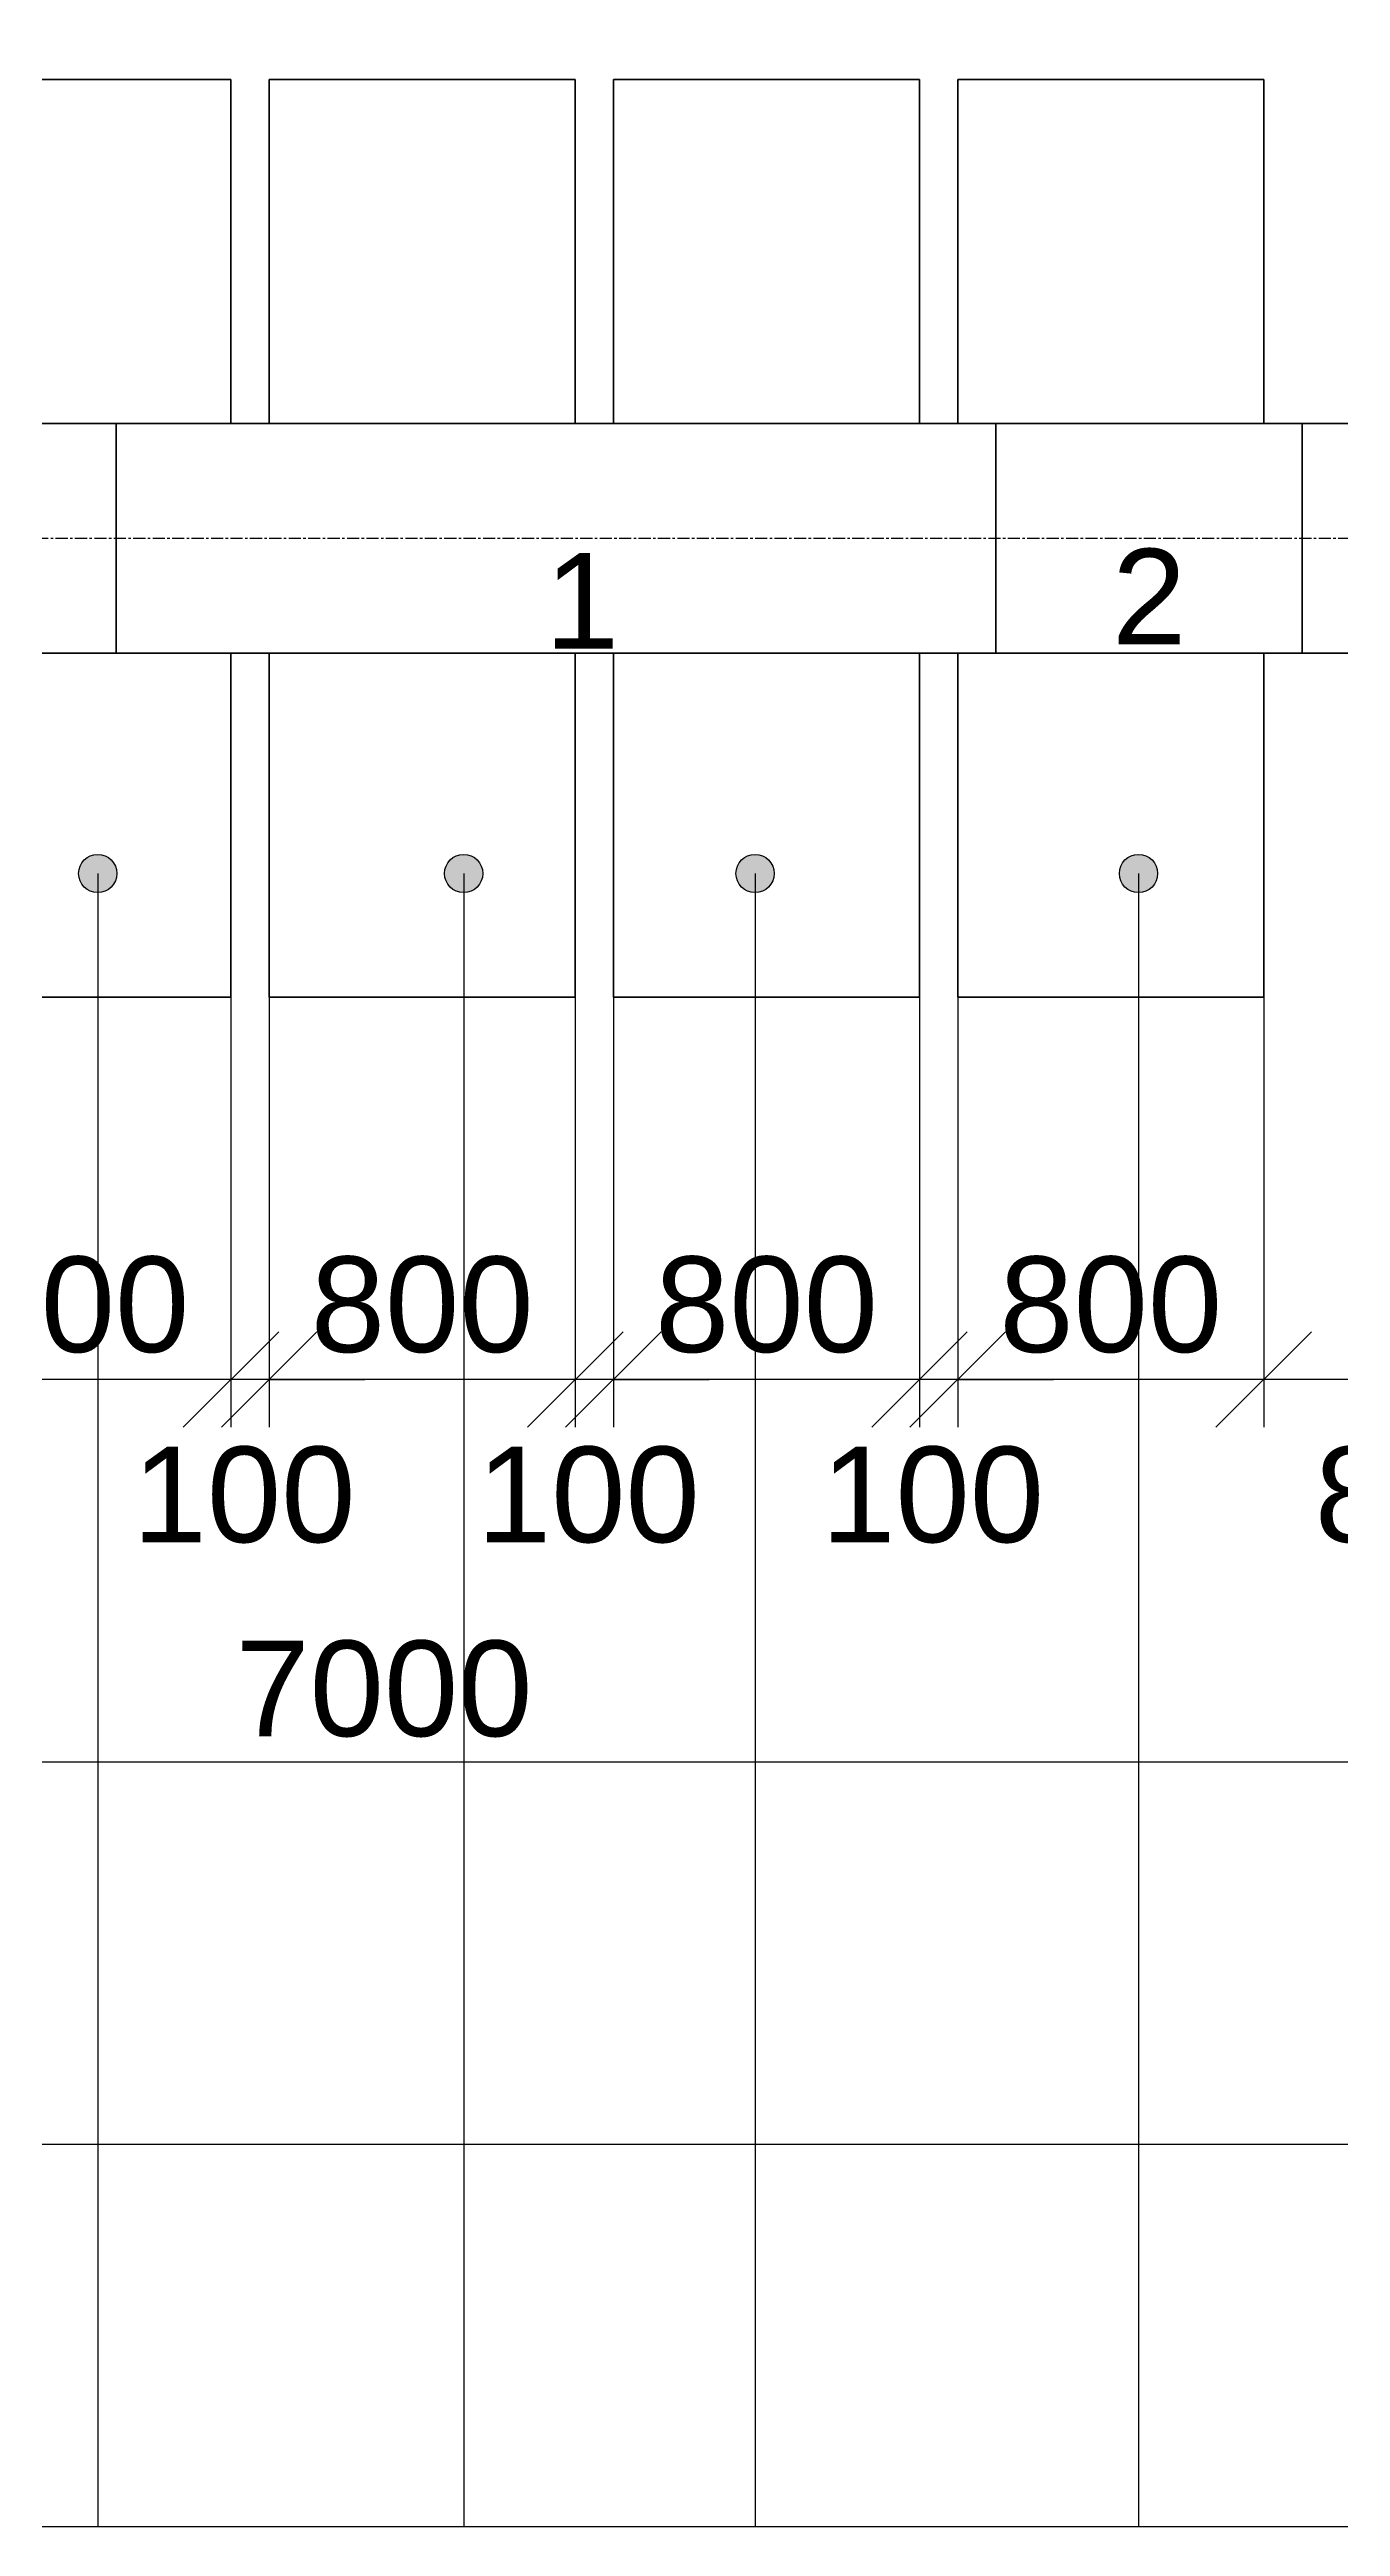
# Model space of a CAD drawing. Header units: millimetres. Extents: x -229914 to 856942, y -268655 to 87212.
# Drawn here: x 339975 to 343350, y -150110 to -143632 of the extents above; entities that cross this region are included whole.
import ezdxf

# ---------------------------------------------------------------- set-up
doc = ezdxf.new("R2010")
doc.units = ezdxf.units.MM
doc.linetypes.add('DASHDOT_axis', pattern=[24, 20, -1.5, 1, -1.5])
doc.linetypes.add('осевая', pattern=[50.8, 31.75, -6.35, 6.35, -6.35])
doc.layers.add('каменные и деревянные эл', color=7, linetype='Continuous', lineweight=60)
doc.layers.add('Ось', color=7, linetype='DASHDOT_axis', lineweight=25)
doc.styles.get("Standard").update_dxf_attribs({"font": 'arial.ttf'})
doc.styles.add('Аннотативный', font='arial.ttf')
doc.dimstyles.new('Копия Аннотативный', dxfattribs={"dimscale": 0, "dimtxt": 2.5, "dimasz": 2.5, "dimexe": 1.25, "dimexo": 0.625, "dimtad": 1, "dimtxsty": 'Аннотативный', "dimblk": 'OBLIQUE', "dimcen": 2.5, "dimadec": 0, "dimazin": 0, "dimtfac": 1, "dimtmove": 0, "dimatfit": 3, "dimldrblk": 'OBLIQUE', "dimfxl": 1, "dimarcsym": 0})

# ---------------------------------------------------------------- blocks, each defined once
blk = doc.blocks.new('_Oblique')
at = {"color": 0, "linetype": 'ByBlock', "lineweight": -2}
blk.add_line((-0.5, -0.5), (0.5, 0.5), dxfattribs=at)
blk = doc.blocks.new('*D187')
at = {"color": 0, "lineweight": -2, "transparency": 16777216}
for p, q in [((339649.5, -145984.8), (339649.5, -147235.3)), ((340449.5, -146172.8), (340449.5, -147235.3)), ((340449.5, -147110.3), (339649.5, -147110.3))]:
    blk.add_line(p, q, dxfattribs=at)
at = {"layer": 'Defpoints', "color": 0, "transparency": 16777216}
for p in [(339649.5, -145922.3), (340449.5, -146110.3), (339649.5, -147110.3)]:
    blk.add_point(p, dxfattribs=at)
at = {"color": 0, "lineweight": -2, "transparency": 16777216, "xscale": 250, "yscale": 250, "zscale": 250, "rotation": 180}
blk.add_blockref('_Oblique', (339649.5, -147110.3), dxfattribs=at)
at = {"color": 0, "lineweight": -2, "transparency": 16777216, "xscale": 250, "yscale": 250, "zscale": 250}
blk.add_blockref('_Oblique', (340449.5, -147110.3), dxfattribs=at)
at = {"color": 0, "transparency": 16777216, "insert": (340049.5, -146915.5), "char_height": 250, "attachment_point": 5, "style": 'Аннотативный'}
blk.add_mtext('800', dxfattribs=at)
blk = doc.blocks.new('*D189')
at = {"color": 0, "lineweight": -2, "transparency": 16777216}
for p, q in [((340549.5, -145984.8), (340549.5, -147235.3)), ((341349.5, -146172.8), (341349.5, -147235.3)), ((341349.5, -147110.3), (340549.5, -147110.3))]:
    blk.add_line(p, q, dxfattribs=at)
at = {"layer": 'Defpoints', "color": 0, "transparency": 16777216}
for p in [(340549.5, -145922.3), (341349.5, -146110.3), (340549.5, -147110.3)]:
    blk.add_point(p, dxfattribs=at)
at = {"color": 0, "lineweight": -2, "transparency": 16777216, "xscale": 250, "yscale": 250, "zscale": 250, "rotation": 180}
blk.add_blockref('_Oblique', (340549.5, -147110.3), dxfattribs=at)
at = {"color": 0, "lineweight": -2, "transparency": 16777216, "xscale": 250, "yscale": 250, "zscale": 250}
blk.add_blockref('_Oblique', (341349.5, -147110.3), dxfattribs=at)
at = {"color": 0, "transparency": 16777216, "insert": (340949.5, -146915.5), "char_height": 250, "attachment_point": 5, "style": 'Аннотативный'}
blk.add_mtext('800', dxfattribs=at)
blk = doc.blocks.new('*D190')
at = {"color": 0, "lineweight": -2, "transparency": 16777216}
for p, q in [((340449.5, -145982.7), (340449.5, -147235.3)), ((340549.5, -145984.8), (340549.5, -147235.3)), ((340449.5, -147110.3), (340199.5, -147110.3)), ((340549.5, -147110.3), (340449.5, -147110.3)), ((340549.5, -147110.3), (340799.5, -147110.3))]:
    blk.add_line(p, q, dxfattribs=at)
at = {"layer": 'Defpoints', "color": 0, "transparency": 16777216}
for p in [(340449.5, -145920.2), (340549.5, -145922.3), (340449.5, -147110.3)]:
    blk.add_point(p, dxfattribs=at)
at = {"color": 0, "lineweight": -2, "transparency": 16777216, "xscale": 250, "yscale": 250, "zscale": 250}
blk.add_blockref('_Oblique', (340449.5, -147110.3), dxfattribs=at)
at = {"color": 0, "lineweight": -2, "transparency": 16777216, "xscale": 250, "yscale": 250, "zscale": 250, "rotation": 180}
blk.add_blockref('_Oblique', (340549.5, -147110.3), dxfattribs=at)
at = {"color": 0, "transparency": 16777216, "insert": (340483.9, -147412.8), "char_height": 250, "attachment_point": 5, "style": 'Аннотативный'}
blk.add_mtext('100', dxfattribs=at)
blk = doc.blocks.new('*D191')
at = {"color": 0, "lineweight": -2, "transparency": 16777216}
for p, q in [((341449.5, -145984.8), (341449.5, -147235.3)), ((342249.5, -146172.8), (342249.5, -147235.3)), ((342249.5, -147110.3), (341449.5, -147110.3))]:
    blk.add_line(p, q, dxfattribs=at)
at = {"layer": 'Defpoints', "color": 0, "transparency": 16777216}
for p in [(341449.5, -145922.3), (342249.5, -146110.3), (341449.5, -147110.3)]:
    blk.add_point(p, dxfattribs=at)
at = {"color": 0, "lineweight": -2, "transparency": 16777216, "xscale": 250, "yscale": 250, "zscale": 250, "rotation": 180}
blk.add_blockref('_Oblique', (341449.5, -147110.3), dxfattribs=at)
at = {"color": 0, "lineweight": -2, "transparency": 16777216, "xscale": 250, "yscale": 250, "zscale": 250}
blk.add_blockref('_Oblique', (342249.5, -147110.3), dxfattribs=at)
at = {"color": 0, "transparency": 16777216, "insert": (341849.5, -146915.5), "char_height": 250, "attachment_point": 5, "style": 'Аннотативный'}
blk.add_mtext('800', dxfattribs=at)
blk = doc.blocks.new('*D202')
at = {"color": 0, "lineweight": -2, "transparency": 16777216}
for p, q in [((341349.5, -145982.7), (341349.5, -147235.3)), ((341449.5, -145984.8), (341449.5, -147235.3)), ((341349.5, -147110.3), (341099.5, -147110.3)), ((341449.5, -147110.3), (341349.5, -147110.3)), ((341449.5, -147110.3), (341699.5, -147110.3))]:
    blk.add_line(p, q, dxfattribs=at)
at = {"layer": 'Defpoints', "color": 0, "transparency": 16777216}
for p in [(341349.5, -145920.2), (341449.5, -145922.3), (341349.5, -147110.3)]:
    blk.add_point(p, dxfattribs=at)
at = {"color": 0, "lineweight": -2, "transparency": 16777216, "xscale": 250, "yscale": 250, "zscale": 250}
blk.add_blockref('_Oblique', (341349.5, -147110.3), dxfattribs=at)
at = {"color": 0, "lineweight": -2, "transparency": 16777216, "xscale": 250, "yscale": 250, "zscale": 250, "rotation": 180}
blk.add_blockref('_Oblique', (341449.5, -147110.3), dxfattribs=at)
at = {"color": 0, "transparency": 16777216, "insert": (341383.9, -147412.8), "char_height": 250, "attachment_point": 5, "style": 'Аннотативный'}
blk.add_mtext('100', dxfattribs=at)
blk = doc.blocks.new('*D203')
at = {"color": 0, "lineweight": -2, "transparency": 16777216}
for p, q in [((342349.5, -145984.8), (342349.5, -147235.3)), ((343149.5, -146172.8), (343149.5, -147235.3)), ((343149.5, -147110.3), (342349.5, -147110.3))]:
    blk.add_line(p, q, dxfattribs=at)
at = {"layer": 'Defpoints', "color": 0, "transparency": 16777216}
for p in [(342349.5, -145922.3), (343149.5, -146110.3), (342349.5, -147110.3)]:
    blk.add_point(p, dxfattribs=at)
at = {"color": 0, "lineweight": -2, "transparency": 16777216, "xscale": 250, "yscale": 250, "zscale": 250, "rotation": 180}
blk.add_blockref('_Oblique', (342349.5, -147110.3), dxfattribs=at)
at = {"color": 0, "lineweight": -2, "transparency": 16777216, "xscale": 250, "yscale": 250, "zscale": 250}
blk.add_blockref('_Oblique', (343149.5, -147110.3), dxfattribs=at)
at = {"color": 0, "transparency": 16777216, "insert": (342749.5, -146915.5), "char_height": 250, "attachment_point": 5, "style": 'Аннотативный'}
blk.add_mtext('800', dxfattribs=at)
blk = doc.blocks.new('*D204')
at = {"color": 0, "lineweight": -2, "transparency": 16777216}
for p, q in [((342249.5, -145982.7), (342249.5, -147235.3)), ((342349.5, -145984.8), (342349.5, -147235.3)), ((342249.5, -147110.3), (341999.5, -147110.3)), ((342349.5, -147110.3), (342249.5, -147110.3)), ((342349.5, -147110.3), (342599.5, -147110.3))]:
    blk.add_line(p, q, dxfattribs=at)
at = {"layer": 'Defpoints', "color": 0, "transparency": 16777216}
for p in [(342249.5, -145920.2), (342349.5, -145922.3), (342249.5, -147110.3)]:
    blk.add_point(p, dxfattribs=at)
at = {"color": 0, "lineweight": -2, "transparency": 16777216, "xscale": 250, "yscale": 250, "zscale": 250}
blk.add_blockref('_Oblique', (342249.5, -147110.3), dxfattribs=at)
at = {"color": 0, "lineweight": -2, "transparency": 16777216, "xscale": 250, "yscale": 250, "zscale": 250, "rotation": 180}
blk.add_blockref('_Oblique', (342349.5, -147110.3), dxfattribs=at)
at = {"color": 0, "transparency": 16777216, "insert": (342283.9, -147412.8), "char_height": 250, "attachment_point": 5, "style": 'Аннотативный'}
blk.add_mtext('100', dxfattribs=at)
blk = doc.blocks.new('*D205')
at = {"color": 0, "lineweight": -2, "transparency": 16777216}
for p, q in [((343149.5, -145982.7), (343149.5, -147235.3)), ((343949.5, -145984.8), (343949.5, -147235.3)), ((343949.5, -147110.3), (343149.5, -147110.3))]:
    blk.add_line(p, q, dxfattribs=at)
at = {"layer": 'Defpoints', "color": 0, "transparency": 16777216}
for p in [(343149.5, -145920.2), (343949.5, -145922.3), (343149.5, -147110.3)]:
    blk.add_point(p, dxfattribs=at)
at = {"color": 0, "lineweight": -2, "transparency": 16777216, "xscale": 250, "yscale": 250, "zscale": 250, "rotation": 180}
blk.add_blockref('_Oblique', (343149.5, -147110.3), dxfattribs=at)
at = {"color": 0, "lineweight": -2, "transparency": 16777216, "xscale": 250, "yscale": 250, "zscale": 250}
blk.add_blockref('_Oblique', (343949.5, -147110.3), dxfattribs=at)
at = {"color": 0, "transparency": 16777216, "insert": (343574, -147412.8), "char_height": 250, "attachment_point": 5, "style": 'Аннотативный'}
blk.add_mtext('800', dxfattribs=at)
blk = doc.blocks.new('*D225')
at = {"color": 0, "lineweight": -2, "transparency": 16777216}
for p, q in [((339649.5, -145984.8), (339649.5, -147235.3)), ((340449.5, -146172.8), (340449.5, -147235.3)), ((340449.5, -147110.3), (339649.5, -147110.3))]:
    blk.add_line(p, q, dxfattribs=at)
at = {"layer": 'Defpoints', "color": 0, "transparency": 16777216}
for p in [(339649.5, -145922.3), (340449.5, -146110.3), (339649.5, -147110.3)]:
    blk.add_point(p, dxfattribs=at)
at = {"color": 0, "lineweight": -2, "transparency": 16777216, "xscale": 250, "yscale": 250, "zscale": 250, "rotation": 180}
blk.add_blockref('_Oblique', (339649.5, -147110.3), dxfattribs=at)
at = {"color": 0, "lineweight": -2, "transparency": 16777216, "xscale": 250, "yscale": 250, "zscale": 250}
blk.add_blockref('_Oblique', (340449.5, -147110.3), dxfattribs=at)
at = {"color": 0, "transparency": 16777216, "insert": (340049.5, -146915.5), "char_height": 250, "attachment_point": 5, "style": 'Аннотативный'}
blk.add_mtext('800', dxfattribs=at)
blk = doc.blocks.new('*D227')
at = {"color": 0, "lineweight": -2, "transparency": 16777216}
for p, q in [((340549.5, -145984.8), (340549.5, -147235.3)), ((341349.5, -146172.8), (341349.5, -147235.3)), ((341349.5, -147110.3), (340549.5, -147110.3))]:
    blk.add_line(p, q, dxfattribs=at)
at = {"layer": 'Defpoints', "color": 0, "transparency": 16777216}
for p in [(340549.5, -145922.3), (341349.5, -146110.3), (340549.5, -147110.3)]:
    blk.add_point(p, dxfattribs=at)
at = {"color": 0, "lineweight": -2, "transparency": 16777216, "xscale": 250, "yscale": 250, "zscale": 250, "rotation": 180}
blk.add_blockref('_Oblique', (340549.5, -147110.3), dxfattribs=at)
at = {"color": 0, "lineweight": -2, "transparency": 16777216, "xscale": 250, "yscale": 250, "zscale": 250}
blk.add_blockref('_Oblique', (341349.5, -147110.3), dxfattribs=at)
at = {"color": 0, "transparency": 16777216, "insert": (340949.5, -146915.5), "char_height": 250, "attachment_point": 5, "style": 'Аннотативный'}
blk.add_mtext('800', dxfattribs=at)
blk = doc.blocks.new('*D228')
at = {"color": 0, "lineweight": -2, "transparency": 16777216}
for p, q in [((340449.5, -145982.7), (340449.5, -147235.3)), ((340549.5, -145984.8), (340549.5, -147235.3)), ((340449.5, -147110.3), (340199.5, -147110.3)), ((340549.5, -147110.3), (340449.5, -147110.3)), ((340549.5, -147110.3), (340799.5, -147110.3))]:
    blk.add_line(p, q, dxfattribs=at)
at = {"layer": 'Defpoints', "color": 0, "transparency": 16777216}
for p in [(340449.5, -145920.2), (340549.5, -145922.3), (340449.5, -147110.3)]:
    blk.add_point(p, dxfattribs=at)
at = {"color": 0, "lineweight": -2, "transparency": 16777216, "xscale": 250, "yscale": 250, "zscale": 250}
blk.add_blockref('_Oblique', (340449.5, -147110.3), dxfattribs=at)
at = {"color": 0, "lineweight": -2, "transparency": 16777216, "xscale": 250, "yscale": 250, "zscale": 250, "rotation": 180}
blk.add_blockref('_Oblique', (340549.5, -147110.3), dxfattribs=at)
at = {"color": 0, "transparency": 16777216, "insert": (340483.9, -147412.8), "char_height": 250, "attachment_point": 5, "style": 'Аннотативный'}
blk.add_mtext('100', dxfattribs=at)
blk = doc.blocks.new('*D229')
at = {"color": 0, "lineweight": -2, "transparency": 16777216}
for p, q in [((341449.5, -145984.8), (341449.5, -147235.3)), ((342249.5, -146172.8), (342249.5, -147235.3)), ((342249.5, -147110.3), (341449.5, -147110.3))]:
    blk.add_line(p, q, dxfattribs=at)
at = {"layer": 'Defpoints', "color": 0, "transparency": 16777216}
for p in [(341449.5, -145922.3), (342249.5, -146110.3), (341449.5, -147110.3)]:
    blk.add_point(p, dxfattribs=at)
at = {"color": 0, "lineweight": -2, "transparency": 16777216, "xscale": 250, "yscale": 250, "zscale": 250, "rotation": 180}
blk.add_blockref('_Oblique', (341449.5, -147110.3), dxfattribs=at)
at = {"color": 0, "lineweight": -2, "transparency": 16777216, "xscale": 250, "yscale": 250, "zscale": 250}
blk.add_blockref('_Oblique', (342249.5, -147110.3), dxfattribs=at)
at = {"color": 0, "transparency": 16777216, "insert": (341849.5, -146915.5), "char_height": 250, "attachment_point": 5, "style": 'Аннотативный'}
blk.add_mtext('800', dxfattribs=at)
blk = doc.blocks.new('*D230')
at = {"color": 0, "lineweight": -2, "transparency": 16777216}
for p, q in [((341349.5, -145982.7), (341349.5, -147235.3)), ((341449.5, -145984.8), (341449.5, -147235.3)), ((341349.5, -147110.3), (341099.5, -147110.3)), ((341449.5, -147110.3), (341349.5, -147110.3)), ((341449.5, -147110.3), (341699.5, -147110.3))]:
    blk.add_line(p, q, dxfattribs=at)
at = {"layer": 'Defpoints', "color": 0, "transparency": 16777216}
for p in [(341349.5, -145920.2), (341449.5, -145922.3), (341349.5, -147110.3)]:
    blk.add_point(p, dxfattribs=at)
at = {"color": 0, "lineweight": -2, "transparency": 16777216, "xscale": 250, "yscale": 250, "zscale": 250}
blk.add_blockref('_Oblique', (341349.5, -147110.3), dxfattribs=at)
at = {"color": 0, "lineweight": -2, "transparency": 16777216, "xscale": 250, "yscale": 250, "zscale": 250, "rotation": 180}
blk.add_blockref('_Oblique', (341449.5, -147110.3), dxfattribs=at)
at = {"color": 0, "transparency": 16777216, "insert": (341383.9, -147412.8), "char_height": 250, "attachment_point": 5, "style": 'Аннотативный'}
blk.add_mtext('100', dxfattribs=at)
blk = doc.blocks.new('*D231')
at = {"color": 0, "lineweight": -2, "transparency": 16777216}
for p, q in [((342349.5, -145984.8), (342349.5, -147235.3)), ((343149.5, -146172.8), (343149.5, -147235.3)), ((343149.5, -147110.3), (342349.5, -147110.3))]:
    blk.add_line(p, q, dxfattribs=at)
at = {"layer": 'Defpoints', "color": 0, "transparency": 16777216}
for p in [(342349.5, -145922.3), (343149.5, -146110.3), (342349.5, -147110.3)]:
    blk.add_point(p, dxfattribs=at)
at = {"color": 0, "lineweight": -2, "transparency": 16777216, "xscale": 250, "yscale": 250, "zscale": 250, "rotation": 180}
blk.add_blockref('_Oblique', (342349.5, -147110.3), dxfattribs=at)
at = {"color": 0, "lineweight": -2, "transparency": 16777216, "xscale": 250, "yscale": 250, "zscale": 250}
blk.add_blockref('_Oblique', (343149.5, -147110.3), dxfattribs=at)
at = {"color": 0, "transparency": 16777216, "insert": (342749.5, -146915.5), "char_height": 250, "attachment_point": 5, "style": 'Аннотативный'}
blk.add_mtext('800', dxfattribs=at)
blk = doc.blocks.new('*D232')
at = {"color": 0, "lineweight": -2, "transparency": 16777216}
for p, q in [((342249.5, -145982.7), (342249.5, -147235.3)), ((342349.5, -145984.8), (342349.5, -147235.3)), ((342249.5, -147110.3), (341999.5, -147110.3)), ((342349.5, -147110.3), (342249.5, -147110.3)), ((342349.5, -147110.3), (342599.5, -147110.3))]:
    blk.add_line(p, q, dxfattribs=at)
at = {"layer": 'Defpoints', "color": 0, "transparency": 16777216}
for p in [(342249.5, -145920.2), (342349.5, -145922.3), (342249.5, -147110.3)]:
    blk.add_point(p, dxfattribs=at)
at = {"color": 0, "lineweight": -2, "transparency": 16777216, "xscale": 250, "yscale": 250, "zscale": 250}
blk.add_blockref('_Oblique', (342249.5, -147110.3), dxfattribs=at)
at = {"color": 0, "lineweight": -2, "transparency": 16777216, "xscale": 250, "yscale": 250, "zscale": 250, "rotation": 180}
blk.add_blockref('_Oblique', (342349.5, -147110.3), dxfattribs=at)
at = {"color": 0, "transparency": 16777216, "insert": (342283.9, -147412.8), "char_height": 250, "attachment_point": 5, "style": 'Аннотативный'}
blk.add_mtext('100', dxfattribs=at)
blk = doc.blocks.new('*D233')
at = {"color": 0, "lineweight": -2, "transparency": 16777216}
for p, q in [((343149.5, -145982.7), (343149.5, -147235.3)), ((343949.5, -145984.8), (343949.5, -147235.3)), ((343949.5, -147110.3), (343149.5, -147110.3))]:
    blk.add_line(p, q, dxfattribs=at)
at = {"layer": 'Defpoints', "color": 0, "transparency": 16777216}
for p in [(343149.5, -145920.2), (343949.5, -145922.3), (343149.5, -147110.3)]:
    blk.add_point(p, dxfattribs=at)
at = {"color": 0, "lineweight": -2, "transparency": 16777216, "xscale": 250, "yscale": 250, "zscale": 250, "rotation": 180}
blk.add_blockref('_Oblique', (343149.5, -147110.3), dxfattribs=at)
at = {"color": 0, "lineweight": -2, "transparency": 16777216, "xscale": 250, "yscale": 250, "zscale": 250}
blk.add_blockref('_Oblique', (343949.5, -147110.3), dxfattribs=at)
at = {"color": 0, "transparency": 16777216, "insert": (343574, -147412.8), "char_height": 250, "attachment_point": 5, "style": 'Аннотативный'}
blk.add_mtext('800', dxfattribs=at)
blk = doc.blocks.new('*D282')
at = {"color": 0, "lineweight": -2, "transparency": 16777216}
for p, q in [((337349.5, -144972.8), (337349.5, -148235.3)), ((344349.5, -144972.8), (344349.5, -148235.3)), ((337349.5, -148110.3), (344349.5, -148110.3))]:
    blk.add_line(p, q, dxfattribs=at)
at = {"layer": 'Defpoints', "color": 0, "transparency": 16777216}
for p in [(337349.5, -144910.3), (344349.5, -144910.3), (344349.5, -148110.3)]:
    blk.add_point(p, dxfattribs=at)
at = {"color": 0, "lineweight": -2, "transparency": 16777216, "xscale": 250, "yscale": 250, "zscale": 250, "rotation": 180}
blk.add_blockref('_Oblique', (337349.5, -148110.3), dxfattribs=at)
at = {"color": 0, "lineweight": -2, "transparency": 16777216, "xscale": 250, "yscale": 250, "zscale": 250}
blk.add_blockref('_Oblique', (344349.5, -148110.3), dxfattribs=at)
at = {"color": 0, "transparency": 16777216, "insert": (340849.5, -147920.1), "char_height": 250, "attachment_point": 5, "style": 'Аннотативный'}
blk.add_mtext('7000', dxfattribs=at)
blk = doc.blocks.new('*D285')
at = {"color": 0, "lineweight": -2, "transparency": 16777216}
for p, q in [((337349.5, -148172.8), (337349.5, -149235.3)), ((354349.5, -148172.8), (354349.5, -149235.3)), ((337349.5, -149110.3), (354349.5, -149110.3))]:
    blk.add_line(p, q, dxfattribs=at)
at = {"layer": 'Defpoints', "color": 0, "transparency": 16777216}
for p in [(337349.5, -148110.3), (354349.5, -148110.3), (354349.5, -149110.3)]:
    blk.add_point(p, dxfattribs=at)
at = {"color": 0, "lineweight": -2, "transparency": 16777216, "xscale": 250, "yscale": 250, "zscale": 250, "rotation": 180}
blk.add_blockref('_Oblique', (337349.5, -149110.3), dxfattribs=at)
at = {"color": 0, "lineweight": -2, "transparency": 16777216, "xscale": 250, "yscale": 250, "zscale": 250}
blk.add_blockref('_Oblique', (354349.5, -149110.3), dxfattribs=at)
at = {"color": 0, "transparency": 16777216, "insert": (345849.5, -148920.1), "char_height": 250, "attachment_point": 5, "style": 'Аннотативный'}
blk.add_mtext('17000', dxfattribs=at)

msp = doc.modelspace()

# ---------------------------------------------------------------- hatches: boundary and pattern name
h = msp.add_hatch(color=256)
h.dxf.hatch_style = 1
h.paths.add_polyline_path([(340151.37649, -145786.90872, 1), (340051.37649, -145786.90872, 1)])
h = msp.add_hatch(color=256)
h.dxf.hatch_style = 1
h.paths.add_polyline_path([(341107.94769, -145786.90872, 1), (341007.94769, -145786.90872, 1)])
h = msp.add_hatch(color=256)
h.dxf.hatch_style = 1
h.paths.add_polyline_path([(341869.74187, -145786.90872, 1), (341769.74187, -145786.90872, 1)])
h = msp.add_hatch(color=256)
h.dxf.hatch_style = 1
h.paths.add_polyline_path([(342872.00771, -145786.90872, 1), (342772.00771, -145786.90872, 1)])

# ---------------------------------------------------------------- linework, layer by layer
for p, q in [((340101.37649, -145786.90872), (340101.37649, -150110.26154)), ((341057.94769, -145786.90872), (341057.94769, -150110.26154)), ((341819.74187, -145786.90872), (341819.74187, -150110.26154)), ((342822.00771, -145786.90872), (342822.00771, -150110.26154)), ((336949.47859, -150110.26154), (355528.10558, -150110.26154))]:
    msp.add_line(p, q)
for centre in [(340101.37649, -145786.90872), (341057.94769, -145786.90872), (341819.74187, -145786.90872), (342822.00771, -145786.90872)]:
    msp.add_circle(centre, 50)
at = {"layer": 'каменные и деревянные эл', "lineweight": 60}
for p, q in [((339649.47859, -143710.26154), (340449.47859, -143710.26154)), ((340449.47859, -144610.26154), (340449.47859, -143710.26154)), ((340549.47859, -144610.26154), (340549.47859, -143710.26154)), ((340549.47859, -143710.26154), (341349.47859, -143710.26154)), ((341349.47859, -144610.26154), (341349.47859, -143710.26154)), ((341449.47859, -144610.26154), (341449.47859, -143710.26154)), ((341449.47859, -143710.26154), (342249.47859, -143710.26154)), ((342249.47859, -144610.26154), (342249.47859, -143710.26154)), ((342349.47859, -144610.26154), (342349.47859, -143710.26154)), ((342349.47859, -143710.26154), (343149.47859, -143710.26154)), ((343149.47859, -144610.26154), (343149.47859, -143710.26154)), ((337049.47859, -144610.26154), (354049.47859, -144610.26154)), ((340149.47859, -144610.26154), (340149.47859, -145210.26154)), ((342449.47859, -144610.26154), (342449.47859, -145210.26154)), ((343249.47859, -144610.26154), (343249.47859, -145210.26154)), ((337049.47859, -145210.26154), (354649.47859, -145210.26154)), ((340449.47859, -146110.26154), (340449.47859, -145210.26154)), ((340549.47859, -146110.26154), (340549.47859, -145210.26154)), ((341349.47859, -146110.26154), (341349.47859, -145210.26154)), ((341449.47859, -146110.26154), (341449.47859, -145210.26154)), ((342249.47859, -146110.26154), (342249.47859, -145210.26154)), ((342349.47859, -146110.26154), (342349.47859, -145210.26154)), ((343149.47859, -146110.26154), (343149.47859, -145210.26154)), ((339649.47859, -146110.26154), (340449.47859, -146110.26154)), ((340549.47859, -146110.26154), (341349.47859, -146110.26154)), ((341449.47859, -146110.26154), (342249.47859, -146110.26154)), ((342349.47859, -146110.26154), (343149.47859, -146110.26154))]:
    msp.add_line(p, q, dxfattribs=at)
at = {"layer": 'Ось', "linetype": 'осевая', "lineweight": 25}
msp.add_lwpolyline([(337349.47859, -132910.26154), (337349.47859, -144910.26154), (354349.47859, -144910.26154), (354349.47859, -132910.26154)], close=True, dxfattribs=at)

# ---------------------------------------------------------------- texts
at = {"lineweight": 25, "char_height": 250, "attachment_point": 3}
for s, insert in [('\\pxa0.66667,sm1.07917;1', (341464.14145, -144949.00218)), ('\\pxa0.66667,sm1.07917;2', (342947.01653, -144937.88417))]:
    msp.add_mtext_dynamic_manual_height_columns(s, width=110.1427955, gutter_width=1250, heights=[0], dxfattribs=dict(at, insert=insert))

# ---------------------------------------------------------------- dimensions: what is measured, and where the dimension line sits
for base, p1, p2, picture, middle in [((344349.47859, -148110.26154), (337349.47859, -144910.26154), (344349.47859, -144910.26154), '*D282', (340849.47859, -147920.11829)), ((354349.47859, -149110.26154), (337349.47859, -148110.26154), (354349.47859, -148110.26154), '*D285', (345849.47859, -148920.11829))]:
    dim = msp.add_linear_dim(base=base, p1=p1, p2=p2, dimstyle='Копия Аннотативный')
    dim.commit()
    dim.dimension.update_dxf_attribs({"geometry": picture, "text_midpoint": middle})
for base, p1, p2, picture, middle in [((339649.47859, -147110.26154), (340449.47859, -146110.26154), (339649.47859, -145922.33857), '*D187', (340049.47859, -146915.50381)), ((339649.47859, -147110.26154), (340449.47859, -146110.26154), (339649.47859, -145922.33857), '*D225', (340049.47859, -146915.50381)), ((340449.47859, -147110.26154), (340549.47859, -145922.33857), (340449.47859, -145920.24092), '*D190', (340483.86955, -147412.82769)), ((340449.47859, -147110.26154), (340549.47859, -145922.33857), (340449.47859, -145920.24092), '*D228', (340483.86955, -147412.82769)), ((340549.47859, -147110.26154), (341349.47859, -146110.26154), (340549.47859, -145922.33857), '*D189', (340949.47859, -146915.50381)), ((340549.47859, -147110.26154), (341349.47859, -146110.26154), (340549.47859, -145922.33857), '*D227', (340949.47859, -146915.50381)), ((341349.47859, -147110.26154), (341449.47859, -145922.33857), (341349.47859, -145920.24092), '*D202', (341383.86955, -147412.82769)), ((341349.47859, -147110.26154), (341449.47859, -145922.33857), (341349.47859, -145920.24092), '*D230', (341383.86955, -147412.82769)), ((341449.47859, -147110.26154), (342249.47859, -146110.26154), (341449.47859, -145922.33857), '*D191', (341849.47859, -146915.50381)), ((341449.47859, -147110.26154), (342249.47859, -146110.26154), (341449.47859, -145922.33857), '*D229', (341849.47859, -146915.50381)), ((342249.47859, -147110.26154), (342349.47859, -145922.33857), (342249.47859, -145920.24092), '*D204', (342283.86955, -147412.82769)), ((342249.47859, -147110.26154), (342349.47859, -145922.33857), (342249.47859, -145920.24092), '*D232', (342283.86955, -147412.82769)), ((342349.47859, -147110.26154), (343149.47859, -146110.26154), (342349.47859, -145922.33857), '*D203', (342749.47859, -146915.50381)), ((342349.47859, -147110.26154), (343149.47859, -146110.26154), (342349.47859, -145922.33857), '*D231', (342749.47859, -146915.50381)), ((343149.47859, -147110.26154), (343949.47859, -145922.33857), (343149.47859, -145920.24092), '*D205', (343573.99816, -147412.82769)), ((343149.47859, -147110.26154), (343949.47859, -145922.33857), (343149.47859, -145920.24092), '*D233', (343573.99816, -147412.82769))]:
    dim = msp.add_linear_dim(base=base, p1=p1, p2=p2, dimstyle='Копия Аннотативный', override={"dimtmove": 2})
    dim.commit()
    dim.dimension.update_dxf_attribs({"geometry": picture, "text_midpoint": middle, "dimtype": 160})

doc.saveas('drawing.dxf')
